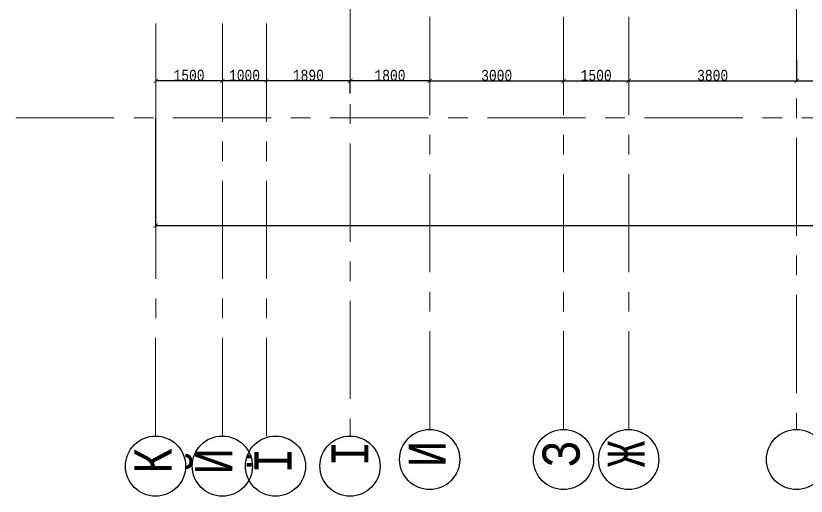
# Model space of a CAD drawing. Header units: millimetres. Extents: x -689206 to 4969298, y -1019800 to 703299.
# Drawn here: x -182617 to -164736, y -493080 to -482209 of the extents above; entities that cross this region are included whole.
import ezdxf

# ---------------------------------------------------------------- set-up
doc = ezdxf.new("R2010")
doc.units = ezdxf.units.MM
doc.linetypes.add('осеваяX2', pattern=[101.6, 63.5, -12.7, 12.7, -12.7])
doc.layers.add('РАЗМЕРЫ', color=7, linetype='Continuous', lineweight=9)
doc.layers.add('стены', color=7, linetype='Continuous', lineweight=20)
doc.layers.add('сетка', color=104, linetype='Continuous')
doc.styles.add('Аннотативный', font='isocteur.ttf', dxfattribs={"width": 0.7, "height": 250})
doc.dimstyles.new('Аннотативный', dxfattribs={"dimscale": 0, "dimtxt": 250, "dimasz": 100, "dimexe": 1.25, "dimexo": 0.625, "dimtad": 1, "dimdec": 0, "dimtxsty": 'Аннотативный', "dimblk": 'ARCHTICK', "dimcen": 2.5, "dimadec": 0, "dimazin": 0, "dimtfac": 1, "dimtdec": 0, "dimtmove": 0, "dimatfit": 3, "dimfxl": 1, "dimarcsym": 0})

# ---------------------------------------------------------------- blocks, each defined once
blk = doc.blocks.new('_ArchTick')
at = {"color": 0, "linetype": 'ByBlock', "const_width": 0.15}
blk.add_lwpolyline([(-0.5, -0.5), (0.5, 0.5)], dxfattribs=at)
blk = doc.blocks.new('*D3224')
at = {"layer": 'Defpoints', "color": 0, "lineweight": 30, "ltscale": 35, "transparency": 16777216}
for p in [(-164953, -483212), (-164953, -483686), (-161251, -483686)]:
    blk.add_point(p, dxfattribs=at)
at = {"layer": 'РАЗМЕРЫ', "color": 0, "lineweight": -2, "ltscale": 35, "transparency": 16777216}
for p, q in [((-164953, -483213), (-164953, -483687)), ((-161251, -483686), (-164953, -483686)), ((-161251, -483685), (-161251, -483685))]:
    blk.add_line(p, q, dxfattribs=at)
at = {"layer": 'РАЗМЕРЫ', "color": 0, "lineweight": -2, "ltscale": 35, "transparency": 16777216, "xscale": 100, "yscale": 100, "zscale": 100, "rotation": 180}
blk.add_blockref('_ArchTick', (-164953, -483686), dxfattribs=at)
at = {"layer": 'РАЗМЕРЫ', "color": 0, "lineweight": -2, "ltscale": 35, "transparency": 16777216, "xscale": 100, "yscale": 100, "zscale": 100}
blk.add_blockref('_ArchTick', (-161251, -483686), dxfattribs=at)
at = {"layer": 'РАЗМЕРЫ', "color": 0, "lineweight": 5, "ltscale": 35, "transparency": 16777216, "insert": (-163102, -483560), "char_height": 250, "attachment_point": 5, "style": 'Аннотативный'}
blk.add_mtext('3700', dxfattribs=at)
blk = doc.blocks.new('*D3225')
at = {"layer": 'Defpoints', "color": 0, "lineweight": 30, "ltscale": 35, "transparency": 16777216}
for p in [(-168751, -483685), (-168751, -483685), (-164953, -483685)]:
    blk.add_point(p, dxfattribs=at)
at = {"layer": 'РАЗМЕРЫ', "color": 0, "lineweight": -2, "ltscale": 35, "transparency": 16777216}
for p, q in [((-168751, -483684), (-168751, -483683)), ((-164953, -483685), (-168751, -483685)), ((-164953, -483684), (-164953, -483683))]:
    blk.add_line(p, q, dxfattribs=at)
at = {"layer": 'РАЗМЕРЫ', "color": 0, "lineweight": -2, "ltscale": 35, "transparency": 16777216, "xscale": 100, "yscale": 100, "zscale": 100, "rotation": 180}
blk.add_blockref('_ArchTick', (-168751, -483685), dxfattribs=at)
at = {"layer": 'РАЗМЕРЫ', "color": 0, "lineweight": -2, "ltscale": 35, "transparency": 16777216, "xscale": 100, "yscale": 100, "zscale": 100}
blk.add_blockref('_ArchTick', (-164953, -483685), dxfattribs=at)
at = {"layer": 'РАЗМЕРЫ', "color": 0, "lineweight": 5, "ltscale": 35, "transparency": 16777216, "insert": (-166852, -483559), "char_height": 250, "attachment_point": 5, "style": 'Аннотативный'}
blk.add_mtext('3800', dxfattribs=at)
blk = doc.blocks.new('*D3226')
at = {"layer": 'Defpoints', "color": 0, "lineweight": 30, "ltscale": 35, "transparency": 16777216}
for p in [(-170224, -483685), (-170224, -483685), (-168751, -483685)]:
    blk.add_point(p, dxfattribs=at)
at = {"layer": 'РАЗМЕРЫ', "color": 0, "lineweight": -2, "ltscale": 35, "transparency": 16777216}
for p, q in [((-170224, -483684), (-170224, -483683)), ((-168751, -483685), (-170224, -483685)), ((-168751, -483684), (-168751, -483683))]:
    blk.add_line(p, q, dxfattribs=at)
at = {"layer": 'РАЗМЕРЫ', "color": 0, "lineweight": -2, "ltscale": 35, "transparency": 16777216, "xscale": 100, "yscale": 100, "zscale": 100, "rotation": 180}
blk.add_blockref('_ArchTick', (-170224, -483685), dxfattribs=at)
at = {"layer": 'РАЗМЕРЫ', "color": 0, "lineweight": -2, "ltscale": 35, "transparency": 16777216, "xscale": 100, "yscale": 100, "zscale": 100}
blk.add_blockref('_ArchTick', (-168751, -483685), dxfattribs=at)
at = {"layer": 'РАЗМЕРЫ', "color": 0, "lineweight": 5, "ltscale": 35, "transparency": 16777216, "insert": (-169488, -483559), "char_height": 250, "attachment_point": 5, "style": 'Аннотативный'}
blk.add_mtext('1500', dxfattribs=at)
blk = doc.blocks.new('*D3227')
at = {"layer": 'Defpoints', "color": 0, "lineweight": 30, "ltscale": 35, "transparency": 16777216}
for p in [(-173251, -483685), (-173251, -483685), (-170224, -483685)]:
    blk.add_point(p, dxfattribs=at)
at = {"layer": 'РАЗМЕРЫ', "color": 0, "lineweight": -2, "ltscale": 35, "transparency": 16777216}
for p, q in [((-173251, -483684), (-173251, -483683)), ((-170224, -483685), (-173251, -483685)), ((-170224, -483684), (-170224, -483683))]:
    blk.add_line(p, q, dxfattribs=at)
at = {"layer": 'РАЗМЕРЫ', "color": 0, "lineweight": -2, "ltscale": 35, "transparency": 16777216, "xscale": 100, "yscale": 100, "zscale": 100, "rotation": 180}
blk.add_blockref('_ArchTick', (-173251, -483685), dxfattribs=at)
at = {"layer": 'РАЗМЕРЫ', "color": 0, "lineweight": -2, "ltscale": 35, "transparency": 16777216, "xscale": 100, "yscale": 100, "zscale": 100}
blk.add_blockref('_ArchTick', (-170224, -483685), dxfattribs=at)
at = {"layer": 'РАЗМЕРЫ', "color": 0, "lineweight": 5, "ltscale": 35, "transparency": 16777216, "insert": (-171738, -483559), "char_height": 250, "attachment_point": 5, "style": 'Аннотативный'}
blk.add_mtext('3000', dxfattribs=at)
blk = doc.blocks.new('*D3228')
at = {"layer": 'Defpoints', "color": 0, "lineweight": 30, "ltscale": 35, "transparency": 16777216}
for p in [(-175053, -483683), (-173251, -483683), (-175053, -483968)]:
    blk.add_point(p, dxfattribs=at)
at = {"layer": 'РАЗМЕРЫ', "color": 0, "lineweight": -2, "ltscale": 35, "transparency": 16777216}
for p, q in [((-175053, -483967), (-175053, -483682)), ((-173251, -483683), (-175053, -483683)), ((-173251, -483683), (-173251, -483682))]:
    blk.add_line(p, q, dxfattribs=at)
at = {"layer": 'РАЗМЕРЫ', "color": 0, "lineweight": -2, "ltscale": 35, "transparency": 16777216, "xscale": 100, "yscale": 100, "zscale": 100, "rotation": 180}
blk.add_blockref('_ArchTick', (-175053, -483683), dxfattribs=at)
at = {"layer": 'РАЗМЕРЫ', "color": 0, "lineweight": -2, "ltscale": 35, "transparency": 16777216, "xscale": 100, "yscale": 100, "zscale": 100}
blk.add_blockref('_ArchTick', (-173251, -483683), dxfattribs=at)
at = {"layer": 'РАЗМЕРЫ', "color": 0, "lineweight": 5, "ltscale": 35, "transparency": 16777216, "insert": (-174152, -483558), "char_height": 250, "attachment_point": 5, "style": 'Аннотативный'}
blk.add_mtext('1800', dxfattribs=at)
blk = doc.blocks.new('*D3216')
at = {"layer": 'Defpoints', "color": 0, "lineweight": 30, "ltscale": 35, "transparency": 16777216}
for p in [(-176943, -483682), (-176943, -483682), (-175053, -483682)]:
    blk.add_point(p, dxfattribs=at)
at = {"layer": 'РАЗМЕРЫ', "color": 0, "lineweight": -2, "ltscale": 35, "transparency": 16777216}
for p, q in [((-176943, -483681), (-176943, -483681)), ((-175053, -483682), (-176943, -483682)), ((-175053, -483681), (-175053, -483681))]:
    blk.add_line(p, q, dxfattribs=at)
at = {"layer": 'РАЗМЕРЫ', "color": 0, "lineweight": -2, "ltscale": 35, "transparency": 16777216, "xscale": 100, "yscale": 100, "zscale": 100, "rotation": 180}
blk.add_blockref('_ArchTick', (-176943, -483682), dxfattribs=at)
at = {"layer": 'РАЗМЕРЫ', "color": 0, "lineweight": -2, "ltscale": 35, "transparency": 16777216, "xscale": 100, "yscale": 100, "zscale": 100}
blk.add_blockref('_ArchTick', (-175053, -483682), dxfattribs=at)
at = {"layer": 'РАЗМЕРЫ', "color": 0, "lineweight": 5, "ltscale": 35, "transparency": 16777216, "insert": (-175998, -483556), "char_height": 250, "attachment_point": 5, "style": 'Аннотативный'}
blk.add_mtext('1890', dxfattribs=at)
blk = doc.blocks.new('*D3217')
at = {"layer": 'Defpoints', "color": 0, "lineweight": 30, "ltscale": 35, "transparency": 16777216}
for p in [(-177943, -483682), (-177943, -483682), (-176943, -483682)]:
    blk.add_point(p, dxfattribs=at)
at = {"layer": 'РАЗМЕРЫ', "color": 0, "lineweight": -2, "ltscale": 35, "transparency": 16777216}
for p, q in [((-177943, -483681), (-177943, -483681)), ((-176943, -483682), (-177943, -483682)), ((-176943, -483681), (-176943, -483681))]:
    blk.add_line(p, q, dxfattribs=at)
at = {"layer": 'РАЗМЕРЫ', "color": 0, "lineweight": -2, "ltscale": 35, "transparency": 16777216, "xscale": 100, "yscale": 100, "zscale": 100, "rotation": 180}
blk.add_blockref('_ArchTick', (-177943, -483682), dxfattribs=at)
at = {"layer": 'РАЗМЕРЫ', "color": 0, "lineweight": -2, "ltscale": 35, "transparency": 16777216, "xscale": 100, "yscale": 100, "zscale": 100}
blk.add_blockref('_ArchTick', (-176943, -483682), dxfattribs=at)
at = {"layer": 'РАЗМЕРЫ', "color": 0, "lineweight": 5, "ltscale": 35, "transparency": 16777216, "insert": (-177443, -483556), "char_height": 250, "attachment_point": 5, "style": 'Аннотативный'}
blk.add_mtext('1000', dxfattribs=at)
blk = doc.blocks.new('*D3218')
at = {"layer": 'Defpoints', "color": 0, "lineweight": 30, "ltscale": 35, "transparency": 16777216}
for p in [(-179453, -483682), (-179453, -483682), (-177943, -483682)]:
    blk.add_point(p, dxfattribs=at)
at = {"layer": 'РАЗМЕРЫ', "color": 0, "lineweight": -2, "ltscale": 35, "transparency": 16777216}
for p, q in [((-177943, -483682), (-179453, -483682)), ((-179453, -483683), (-179453, -483683)), ((-177943, -483681), (-177943, -483681))]:
    blk.add_line(p, q, dxfattribs=at)
at = {"layer": 'РАЗМЕРЫ', "color": 0, "lineweight": -2, "ltscale": 35, "transparency": 16777216, "xscale": 100, "yscale": 100, "zscale": 100, "rotation": 180}
blk.add_blockref('_ArchTick', (-179453, -483682), dxfattribs=at)
at = {"layer": 'РАЗМЕРЫ', "color": 0, "lineweight": -2, "ltscale": 35, "transparency": 16777216, "xscale": 100, "yscale": 100, "zscale": 100}
blk.add_blockref('_ArchTick', (-177943, -483682), dxfattribs=at)
at = {"layer": 'РАЗМЕРЫ', "color": 0, "lineweight": 5, "ltscale": 35, "transparency": 16777216, "insert": (-178698, -483556), "char_height": 250, "attachment_point": 5, "style": 'Аннотативный'}
blk.add_mtext('1500', dxfattribs=at)
blk = doc.blocks.new('*D3219')
at = {"layer": 'Defpoints', "color": 0, "lineweight": 13, "ltscale": 35, "transparency": 16777216}
for p in [(-179453, -484516), (-141749, -484516), (-179453, -486958)]:
    blk.add_point(p, dxfattribs=at)
at = {"layer": 'РАЗМЕРЫ', "color": 0, "lineweight": -2, "ltscale": 35, "transparency": 16777216}
for p, q in [((-179453, -484516), (-179453, -486960)), ((-141749, -484516), (-141749, -486960)), ((-141749, -486958), (-179453, -486958))]:
    blk.add_line(p, q, dxfattribs=at)
at = {"layer": 'РАЗМЕРЫ', "color": 0, "lineweight": -2, "ltscale": 35, "transparency": 16777216, "xscale": 100, "yscale": 100, "zscale": 100, "rotation": 180}
blk.add_blockref('_ArchTick', (-179453, -486958), dxfattribs=at)
at = {"layer": 'РАЗМЕРЫ', "color": 0, "lineweight": -2, "ltscale": 35, "transparency": 16777216, "xscale": 100, "yscale": 100, "zscale": 100}
blk.add_blockref('_ArchTick', (-141749, -486958), dxfattribs=at)
at = {"layer": 'РАЗМЕРЫ', "color": 0, "lineweight": 5, "ltscale": 35, "transparency": 16777216, "insert": (-160601, -486833), "char_height": 250, "attachment_point": 5, "style": 'Аннотативный'}
blk.add_mtext('37700', dxfattribs=at)

msp = doc.modelspace()

# ---------------------------------------------------------------- linework, layer by layer
at = {"layer": 'РАЗМЕРЫ', "linetype": 'осеваяX2', "lineweight": 5, "ltscale": 35}
for p, q in [((-179452.9, -491718.3), (-179451.7, -424515.6)), ((-175053.4, -424648.3), (-175053.4, -491718.3)), ((-164953.4, -424515.6), (-164953.4, -491568.3))]:
    msp.add_line(p, q, dxfattribs=at)
at = {"layer": 'сетка', "color": 0}
for centre in [(-173253.6, -492249), (-170226.2, -492249), (-168753.6, -492249), (-164955.7, -492249), (-179455.1, -492399), (-177945.7, -492399), (-176741.8, -492399), (-175055.7, -492399)]:
    msp.add_circle(centre, 680.7, dxfattribs=at)
at = {"layer": 'стены', "linetype": 'осеваяX2', "lineweight": 5, "ltscale": 35}
for p, q in [((-177943.4, -491718.3), (-177943.4, -424515.6)), ((-176943.4, -491718.3), (-176943.4, -424515.6)), ((-173251.4, -491568.3), (-173251.4, -424515.6)), ((-170224, -491568.3), (-170224, -424515.6)), ((-168751.4, -491568.3), (-168751.4, -424515.6)), ((-182616.8, -484515.6), (-141749.4, -484515.6))]:
    msp.add_line(p, q, dxfattribs=at)

# ---------------------------------------------------------------- texts
at = {"layer": 'РАЗМЕРЫ', "lineweight": 5, "ltscale": 35, "char_height": 841.3, "width": 7009.377, "attachment_point": 1, "rotation": 90, "style": 'Аннотативный'}
for s, insert in [('З', (-170702.9, -492420)), ('Ж', (-169230.4, -492420)), ('К', (-179931.8, -492570)), ('І', (-175479.5, -492411.4)), ('И', (-173730.4, -492420)), ('Й', (-178563.3, -492587.6)), ('Ї', (-177218.5, -492570))]:
    msp.add_mtext(s, dxfattribs=dict(at, insert=insert))

# ---------------------------------------------------------------- dimensions: what is measured, and where the dimension line sits
at = {"layer": 'РАЗМЕРЫ', "lineweight": 5, "ltscale": 35}
for base, p1, p2, text, picture, middle in [((-164953.4, -483685.8), (-161251.4, -483685.8), (-164953.4, -483212.4), '3700', '*D3224', (-163102.4, -483560.2)), ((-179452.7, -483682), (-177943.4, -483682), (-179452.7, -483682), '1500', '*D3218', (-178698.1, -483556.4)), ((-175053.4, -483683.3), (-173251.4, -483683.3), (-175053.4, -483968.1), '1800', '*D3228', (-174152.4, -483557.7)), ((-173251.4, -483684.5), (-170224, -483684.5), (-173251.4, -483684.5), '3000', '*D3227', (-171737.7, -483558.9)), ((-170224, -483684.5), (-168751.4, -483684.5), (-170224, -483684.5), '1500', '*D3226', (-169487.7, -483558.9)), ((-168751.4, -483684.5), (-164953.4, -483684.5), (-168751.4, -483684.5), '3800', '*D3225', (-166852.4, -483558.9)), ((-179452.7, -486958.3), (-141749.4, -484515.6), (-179452.7, -484515.6), '37700', '*D3219', (-160601.1, -486832.7))]:
    dim = msp.add_linear_dim(base=base, p1=p1, p2=p2, angle=180, text=text, dimstyle='Аннотативный', dxfattribs=at)
    dim.commit()
    dim.dimension.update_dxf_attribs({"geometry": picture, "text_midpoint": middle})
for base, p1, p2, picture, middle in [((-177943.4, -483682), (-176943.4, -483682), (-177943.4, -483682), '*D3217', (-177443.4, -483556.4)), ((-176943.4, -483682), (-175053.4, -483682), (-176943.4, -483682), '*D3216', (-175998.4, -483556.4))]:
    dim = msp.add_linear_dim(base=base, p1=p1, p2=p2, angle=180, dimstyle='Аннотативный', dxfattribs=at)
    dim.commit()
    dim.dimension.update_dxf_attribs({"geometry": picture, "text_midpoint": middle})

doc.saveas('drawing.dxf')
